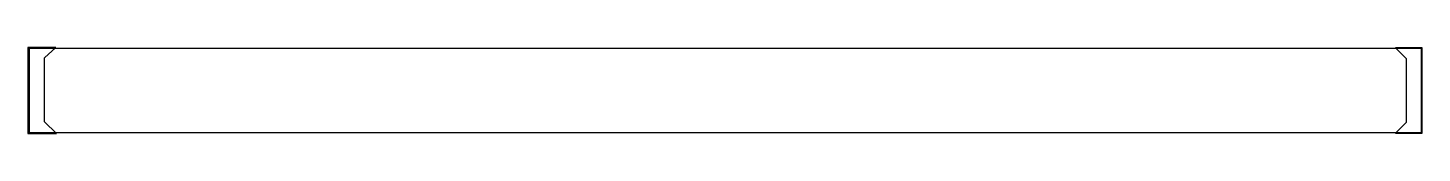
# Model space of a CAD drawing. Extents: x 0 to 165, y 0 to 10.
import ezdxf

# ---------------------------------------------------------------- set-up
doc = ezdxf.new("R2010")
doc.units = 0
doc.layers.get('0').update_dxf_attribs({"linetype": 'CONTINUOUS'})

msp = doc.modelspace()

# ---------------------------------------------------------------- linework, layer by layer
at = {"linetype": 'CONTINUOUS'}
for p, q in [((-0.16, 10.12), (-0.16, -0.12)), ((3.16, 10.12), (-0.16, 10.12)), ((165.08, 10), (-0.16, 10)), ((0, -0.12), (0, 10.12)), ((165, 10), (0, 10)), ((0, 10), (0, 0)), ((1.81, 8.89), (3.16, 10.12)), ((165.08, 10.08), (161.93, 10.08)), ((161.93, 10.08), (163.19, 8.81)), ((165, -0.12), (165, 10.12)), ((165, 0), (165, 10)), ((165.08, -0.08), (165.08, 10.08)), ((1.81, 1.27), (1.81, 8.89)), ((163.19, 8.81), (163.19, 1.19)), ((-0.16, 0), (165.08, 0)), ((0, 0), (165, 0)), ((3.24, -0.12), (1.81, 1.27)), ((163.19, 1.19), (161.92, -0.08)), ((-0.16, -0.12), (3.24, -0.12)), ((161.92, -0.08), (165.08, -0.08))]:
    msp.add_line(p, q, dxfattribs=at)

doc.saveas('drawing.dxf')
